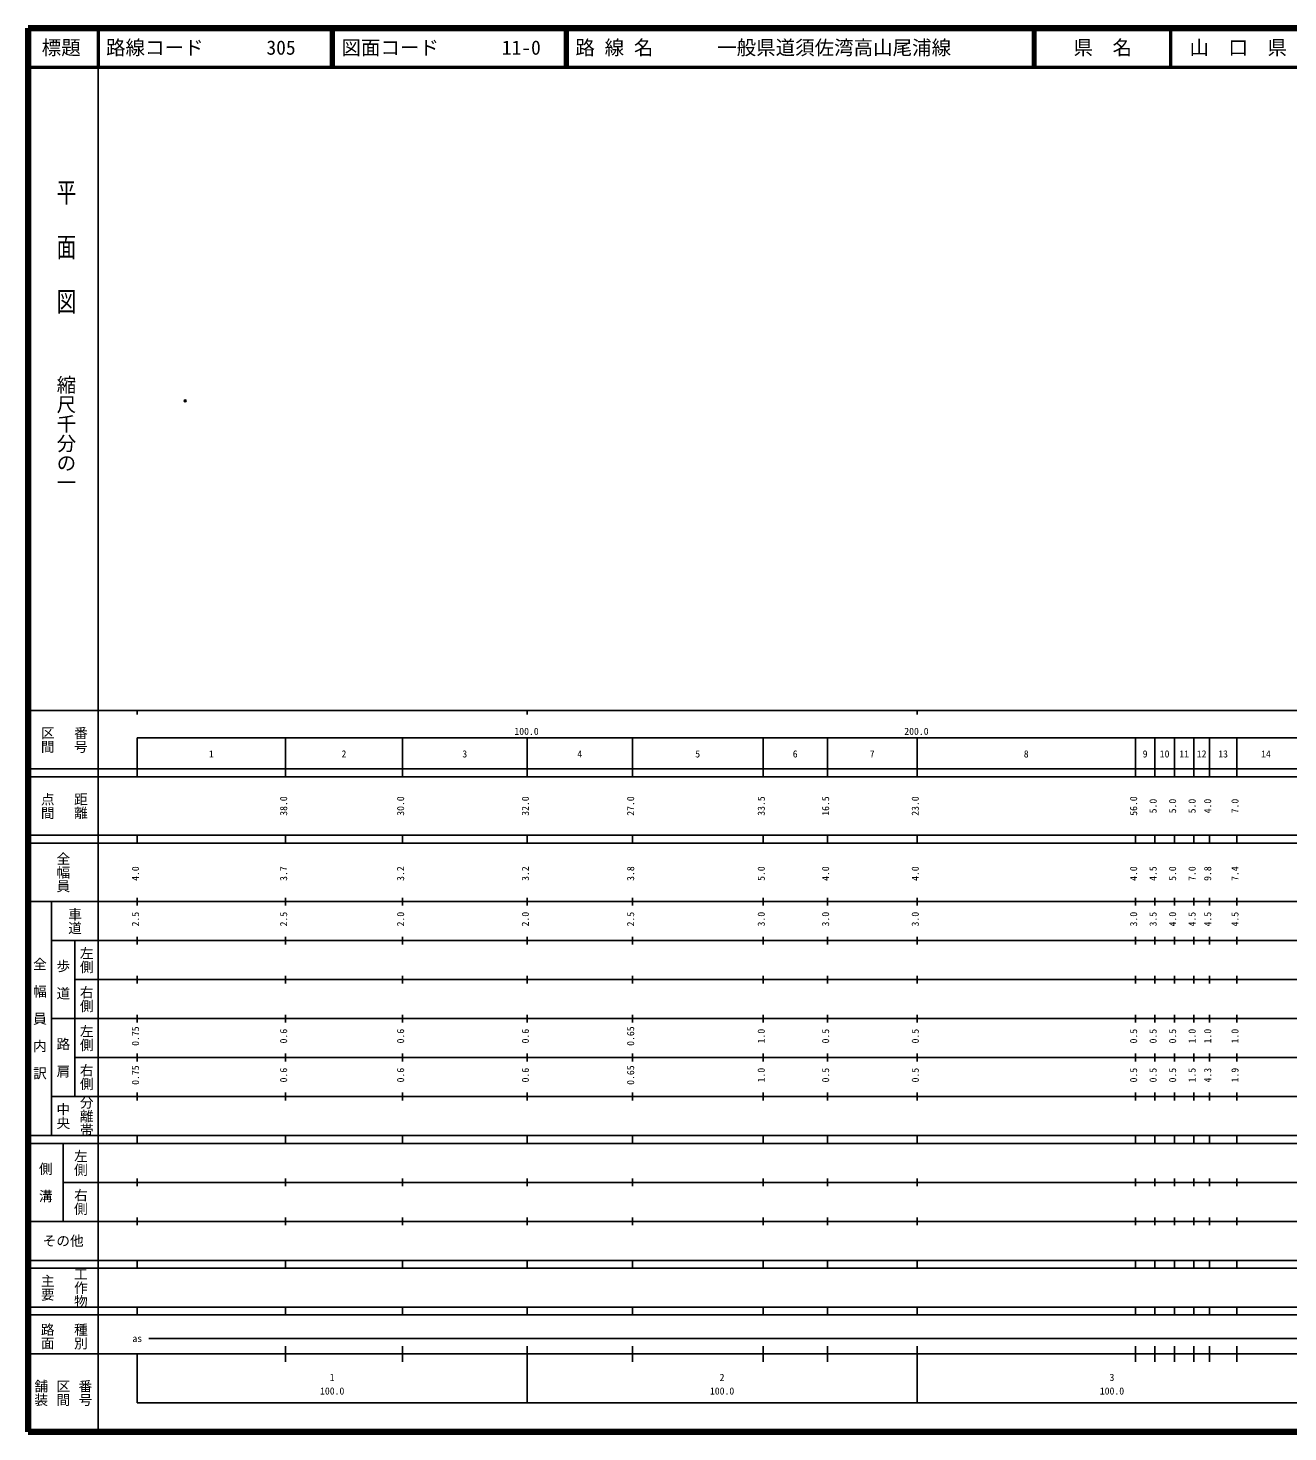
# Model space of a CAD drawing. Units: millimetres on the paper. Extents: x 40 to 680, y 20 to 380.
# Drawn here: x 40 to 363.1, y 20 to 380 of the extents above; entities that cross this region are included whole.
import ezdxf
from ezdxf.enums import TextEntityAlignment as Align

# ---------------------------------------------------------------- set-up
doc = ezdxf.new("R2010")
doc.units = ezdxf.units.MM
doc.header["$PDMODE"] = 32
doc.header["$PDSIZE"] = 0.5
doc.layers.add('M-OTRS', color=6, linetype='Continuous')
doc.layers.add('M-TTL-TXT', color=7, linetype='Continuous')
for name, color, linetype, lineweight in [('M-TTL', 2, 'Continuous', 140), ('M-TTL-BAND', 7, 'Continuous', 25), ('M-TTL-LINE', 7, 'Continuous', 50)]:
    doc.layers.add(name, color=color, linetype=linetype, lineweight=lineweight)
doc.styles.add('@ＭＳ ゴシック', font='')
doc.styles.add('ＭＳ ゴシック', font='')
doc.styles.get('@ＭＳ ゴシック').set_extended_font_data('@MS Gothic')
doc.styles.get('ＭＳ ゴシック').set_extended_font_data('MS Gothic')

msp = doc.modelspace()

# ---------------------------------------------------------------- linework, layer by layer
at = {"layer": 'M-OTRS'}
msp.add_point((80.319, 284.393), dxfattribs=at)
at = {"layer": 'M-TTL'}
for p, q in [((40, 380), (40, 20)), ((680, 380), (40, 380)), ((40, 20), (680, 20))]:
    msp.add_line(p, q, dxfattribs=at)
at = {"layer": 'M-TTL-BAND'}
for p, q in [((58, 370), (58, 20)), ((40, 205), (579, 205)), ((68, 205), (68, 204)), ((168, 205), (168, 204)), ((268, 205), (268, 204)), ((68, 198), (579, 198)), ((68, 198), (68, 188)), ((106, 188), (106, 198)), ((136, 188), (136, 198)), ((168, 188), (168, 198)), ((195, 188), (195, 198)), ((228.5, 188), (228.5, 198)), ((245, 188), (245, 198)), ((268, 188), (268, 198)), ((324, 188), (324, 198)), ((329, 188), (329, 198)), ((334, 188), (334, 198)), ((339, 188), (339, 198)), ((343, 188), (343, 198)), ((350, 188), (350, 198)), ((40, 190), (579, 190)), ((40, 188), (579, 188)), ((40, 173), (579, 173)), ((68, 171), (68, 173)), ((106, 171), (106, 173)), ((136, 171), (136, 173)), ((168, 171), (168, 173)), ((195, 171), (195, 173)), ((228.5, 171), (228.5, 173)), ((245, 171), (245, 173)), ((268, 171), (268, 173)), ((324, 171), (324, 173)), ((329, 171), (329, 173)), ((334, 171), (334, 173)), ((339, 171), (339, 173)), ((343, 171), (343, 173)), ((350, 171), (350, 173)), ((40, 171), (579, 171)), ((40, 156), (579, 156)), ((46, 96), (46, 156)), ((68, 155), (68, 157)), ((106, 155), (106, 157)), ((136, 155), (136, 157)), ((168, 155), (168, 157)), ((195, 155), (195, 157)), ((228.5, 155), (228.5, 157)), ((245, 155), (245, 157)), ((268, 155), (268, 157)), ((324, 155), (324, 157)), ((329, 155), (329, 157)), ((334, 155), (334, 157)), ((339, 155), (339, 157)), ((343, 155), (343, 157)), ((350, 155), (350, 157)), ((46, 146), (579, 146)), ((52, 146), (52, 106)), ((68, 145), (68, 147)), ((106, 145), (106, 147)), ((136, 145), (136, 147)), ((168, 145), (168, 147)), ((195, 145), (195, 147)), ((228.5, 145), (228.5, 147)), ((245, 145), (245, 147)), ((268, 145), (268, 147)), ((324, 145), (324, 147)), ((329, 145), (329, 147)), ((334, 145), (334, 147)), ((339, 145), (339, 147)), ((343, 145), (343, 147)), ((350, 145), (350, 147)), ((68, 135), (68, 137)), ((106, 135), (106, 137)), ((136, 135), (136, 137)), ((168, 135), (168, 137)), ((195, 135), (195, 137)), ((228.5, 135), (228.5, 137)), ((245, 135), (245, 137)), ((268, 135), (268, 137)), ((324, 135), (324, 137)), ((329, 135), (329, 137)), ((334, 135), (334, 137)), ((339, 135), (339, 137)), ((343, 135), (343, 137)), ((350, 135), (350, 137)), ((52, 136), (579, 136)), ((46, 126), (579, 126)), ((68, 125), (68, 127)), ((106, 125), (106, 127)), ((136, 125), (136, 127)), ((168, 125), (168, 127)), ((195, 125), (195, 127)), ((228.5, 125), (228.5, 127)), ((245, 125), (245, 127)), ((268, 125), (268, 127)), ((324, 125), (324, 127)), ((329, 125), (329, 127)), ((334, 125), (334, 127)), ((339, 125), (339, 127)), ((343, 125), (343, 127)), ((350, 125), (350, 127)), ((52, 116), (579, 116)), ((68, 115), (68, 117)), ((106, 115), (106, 117)), ((136, 115), (136, 117)), ((168, 115), (168, 117)), ((195, 115), (195, 117)), ((228.5, 115), (228.5, 117)), ((245, 115), (245, 117)), ((268, 115), (268, 117)), ((324, 115), (324, 117)), ((329, 115), (329, 117)), ((334, 115), (334, 117)), ((339, 115), (339, 117)), ((343, 115), (343, 117)), ((350, 115), (350, 117)), ((46, 106), (579, 106)), ((68, 105), (68, 107)), ((106, 105), (106, 107)), ((136, 105), (136, 107)), ((168, 105), (168, 107)), ((195, 105), (195, 107)), ((228.5, 105), (228.5, 107)), ((245, 105), (245, 107)), ((268, 105), (268, 107)), ((324, 105), (324, 107)), ((329, 105), (329, 107)), ((334, 105), (334, 107)), ((339, 105), (339, 107)), ((343, 105), (343, 107)), ((350, 105), (350, 107)), ((40, 96), (579, 96)), ((40, 94), (579, 94)), ((49, 94), (49, 74)), ((68, 94), (68, 96)), ((106, 94), (106, 96)), ((136, 94), (136, 96)), ((168, 94), (168, 96)), ((195, 94), (195, 96)), ((228.5, 94), (228.5, 96)), ((245, 94), (245, 96)), ((268, 94), (268, 96)), ((324, 94), (324, 96)), ((329, 94), (329, 96)), ((334, 94), (334, 96)), ((339, 94), (339, 96)), ((343, 94), (343, 96)), ((350, 94), (350, 96)), ((49, 84), (579, 84)), ((68, 83), (68, 85)), ((106, 83), (106, 85)), ((136, 83), (136, 85)), ((168, 83), (168, 85)), ((195, 83), (195, 85)), ((228.5, 83), (228.5, 85)), ((245, 83), (245, 85)), ((268, 83), (268, 85)), ((324, 83), (324, 85)), ((329, 83), (329, 85)), ((334, 83), (334, 85)), ((339, 83), (339, 85)), ((343, 83), (343, 85)), ((350, 83), (350, 85)), ((40, 74), (579, 74)), ((68, 73), (68, 75)), ((106, 73), (106, 75)), ((136, 73), (136, 75)), ((168, 73), (168, 75)), ((195, 73), (195, 75)), ((228.5, 73), (228.5, 75)), ((245, 73), (245, 75)), ((268, 73), (268, 75)), ((324, 73), (324, 75)), ((329, 73), (329, 75)), ((334, 73), (334, 75)), ((339, 73), (339, 75)), ((343, 73), (343, 75)), ((350, 73), (350, 75)), ((40, 64), (579, 64)), ((40, 62), (579, 62)), ((68, 62), (68, 64)), ((106, 62), (106, 64)), ((136, 62), (136, 64)), ((168, 62), (168, 64)), ((195, 62), (195, 64)), ((228.5, 62), (228.5, 64)), ((245, 62), (245, 64)), ((268, 62), (268, 64)), ((324, 62), (324, 64)), ((329, 62), (329, 64)), ((334, 62), (334, 64)), ((339, 62), (339, 64)), ((343, 62), (343, 64)), ((350, 62), (350, 64)), ((40, 52), (579, 52)), ((68, 50), (68, 52)), ((106, 50), (106, 52)), ((136, 50), (136, 52)), ((168, 50), (168, 52)), ((195, 50), (195, 52)), ((228.5, 50), (228.5, 52)), ((245, 50), (245, 52)), ((268, 50), (268, 52)), ((324, 50), (324, 52)), ((329, 50), (329, 52)), ((334, 50), (334, 52)), ((339, 50), (339, 52)), ((343, 50), (343, 52)), ((350, 50), (350, 52)), ((40, 50), (579, 50)), ((71, 44), (565, 44)), ((40, 40), (579, 40)), ((68, 40), (68, 27.5)), ((106, 38), (106, 42)), ((136, 38), (136, 42)), ((168, 27.5), (168, 42)), ((195, 38), (195, 42)), ((228.5, 38), (228.5, 42)), ((245, 38), (245, 42)), ((268, 27.5), (268, 42)), ((324, 38), (324, 42)), ((329, 38), (329, 42)), ((334, 38), (334, 42)), ((339, 38), (339, 42)), ((343, 38), (343, 42)), ((350, 38), (350, 42)), ((68, 27.5), (579, 27.5))]:
    msp.add_line(p, q, dxfattribs=at)
at = {"layer": 'M-TTL-LINE'}
for p, q in [((58, 380), (58, 370)), ((117.75, 380), (117.75, 370)), ((118.25, 380), (118.25, 370)), ((177.75, 380), (177.75, 370)), ((178.25, 380), (178.25, 370)), ((297.75, 380), (297.75, 370)), ((298.25, 380), (298.25, 370)), ((333, 380), (333, 370)), ((40, 370), (680, 370))]:
    msp.add_line(p, q, dxfattribs=at)

# ---------------------------------------------------------------- texts
at = {"layer": 'M-TTL-BAND', "style": '@ＭＳ ゴシック', "width": 1.4}
msp.add_text('平  面  図', height=3.666, rotation=270, dxfattribs=at).set_placement((49.777, 306.475), align=Align.MIDDLE_RIGHT)
at = {"layer": 'M-TTL-BAND', "style": '@ＭＳ ゴシック'}
msp.add_text('縮尺千分の一', height=3.666, rotation=270, dxfattribs=at).set_placement((49.777, 261.03), align=Align.MIDDLE_RIGHT)
for s, p in [('区間', (45, 197.5)), ('番号', (53.5, 197.5)), ('点間', (45, 180.5)), ('距離', (53.5, 180.5)), ('全幅員', (49, 163.5)), ('車道', (52, 151)), ('左側', (55, 141)), ('全\u3000幅\u3000員\u3000内\u3000訳', (43, 126)), ('歩\u3000道', (49, 136)), ('右側', (55, 131)), ('左側', (55, 121)), ('路\u3000肩', (49, 116)), ('右側', (55, 111)), ('分離帯', (55, 101)), ('中央', (49, 101)), ('左側', (53.5, 89)), ('側\u3000溝', (44.5, 84)), ('右側', (53.5, 79)), ('工作物', (53.5, 57)), ('主要', (45, 57)), ('路面', (45, 44.5)), ('種別', (53.5, 44.5)), ('舗装', (43.333, 30)), ('区間', (49, 30)), ('番号', (54.667, 30))]:
    msp.add_text(s, height=2.566, rotation=270, dxfattribs=at).set_placement(p, align=Align.MIDDLE_CENTER)
at = {"layer": 'M-TTL-BAND', "style": 'ＭＳ ゴシック'}
for s, p in [('100.0', (167.844, 198.195)), ('200.0', (267.844, 198.195)), ('1', (87, 192.405)), ('2', (121, 192.405)), ('3', (152, 192.405)), ('4', (181.5, 192.405)), ('5', (211.75, 192.405)), ('6', (236.75, 192.405)), ('7', (256.5, 192.405)), ('8', (296, 192.405)), ('9', (326.5, 192.405)), ('10', (331.5, 192.405)), ('11', (336.5, 192.405)), ('12', (341, 192.405)), ('13', (346.5, 192.405)), ('14', (357.5, 192.405)), ('as', (68, 42.5)), ('1', (118, 32.523)), ('2', (218, 32.523)), ('3', (318, 32.523)), ('100.0', (118, 29.033)), ('100.0', (218, 29.033)), ('100.0', (318, 29.033))]:
    msp.add_text(s, height=1.833, dxfattribs=at).set_placement(p, align=Align.BOTTOM_CENTER)
for s, p in [('38.0', (107, 180.5)), ('30.0', (137, 180.5)), ('32.0', (169, 180.5)), ('27.0', (196, 180.5)), ('33.5', (229.5, 180.5)), ('16.5', (246, 180.5)), ('23.0', (269, 180.5)), ('56.0', (325, 180.5)), ('5.0', (330, 180.5)), ('5.0', (335, 180.5)), ('5.0', (340, 180.5)), ('4.0', (344, 180.5)), ('7.0', (351, 180.5)), ('4.0', (69, 163.174)), ('3.7', (107, 163.174)), ('3.2', (137, 163.174)), ('3.2', (169, 163.174)), ('3.8', (196, 163.174)), ('5.0', (229.5, 163.174)), ('4.0', (246, 163.174)), ('4.0', (269, 163.174)), ('4.0', (325, 163.174)), ('4.5', (330, 163.174)), ('5.0', (335, 163.174)), ('7.0', (340, 163.174)), ('9.8', (344, 163.174)), ('7.4', (351, 163.174)), ('2.5', (69, 151.5)), ('2.5', (107, 151.5)), ('2.0', (137, 151.5)), ('2.0', (169, 151.5)), ('2.5', (196, 151.5)), ('3.0', (229.5, 151.5)), ('3.0', (246, 151.5)), ('3.0', (269, 151.5)), ('3.0', (325, 151.5)), ('3.5', (330, 151.5)), ('4.0', (335, 151.5)), ('4.5', (340, 151.5)), ('4.5', (344, 151.5)), ('4.5', (351, 151.5)), ('0.75', (69, 121.5)), ('0.6', (107, 121.5)), ('0.6', (137, 121.5)), ('0.6', (169, 121.5)), ('0.65', (196, 121.5)), ('1.0', (229.5, 121.5)), ('0.5', (246, 121.5)), ('0.5', (269, 121.5)), ('0.5', (325, 121.5)), ('0.5', (330, 121.5)), ('0.5', (335, 121.5)), ('1.0', (340, 121.5)), ('1.0', (344, 121.5)), ('1.0', (351, 121.5)), ('0.75', (69, 111.5)), ('0.6', (107, 111.5)), ('0.6', (137, 111.5)), ('0.6', (169, 111.5)), ('0.65', (196, 111.5)), ('1.0', (229.5, 111.5)), ('0.5', (246, 111.5)), ('0.5', (269, 111.5)), ('0.5', (325, 111.5)), ('0.5', (330, 111.5)), ('0.5', (335, 111.5)), ('1.5', (340, 111.5)), ('4.3', (344, 111.5)), ('1.9', (351, 111.5))]:
    msp.add_text(s, height=1.833, rotation=90, dxfattribs=at).set_placement(p, align=Align.BOTTOM_CENTER)
msp.add_text('その他', height=2.566, dxfattribs=at).set_placement((49, 69), align=Align.MIDDLE_CENTER)
at = {"layer": 'M-TTL-TXT', "style": 'ＭＳ ゴシック'}
for s, p in [('標題', (48.5, 375)), ('県\u3000名', (315.625, 375)), ('山\u3000口\u3000県', (350.375, 375))]:
    msp.add_text(s, height=3.666, dxfattribs=at).set_placement(p, align=Align.MIDDLE_CENTER)
for s, p in [('路線コード', (60, 375)), ('305', (101.142, 375)), ('図面コード', (120.38, 375)), ('11-0', (161.521, 375)), ('路 線 名', (180.38, 375)), ('一般県道須佐湾高山尾浦線', (216.734, 375))]:
    msp.add_text(s, height=3.666, dxfattribs=at).set_placement(p, align=Align.MIDDLE_LEFT)

doc.saveas('drawing.dxf')
